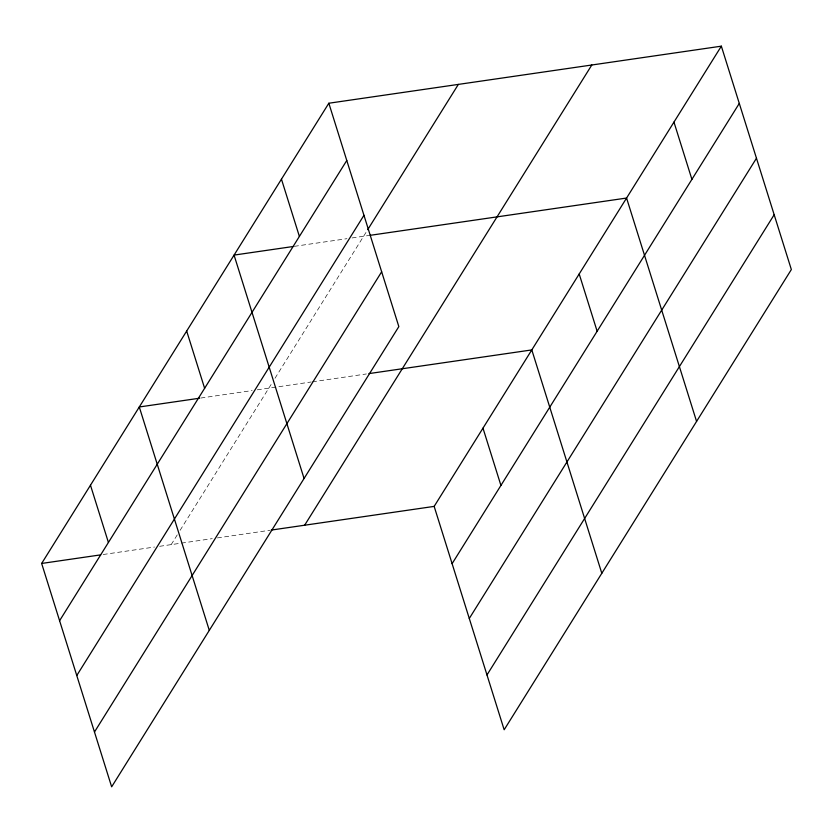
<?xml version="1.0" encoding="UTF-8"?>
<svg xmlns="http://www.w3.org/2000/svg" width="833" height="833" viewBox="0 0 833 833"><rect width="100%" height="100%" fill="white"/><g stroke="black" fill="none" stroke-linecap="round" stroke-linejoin="round"><path stroke-width="0.62" stroke-dasharray="4.17 3.12" d="M171.181 544.626L177.367 534.703M180.115 530.298L272.256 382.639M275.005 378.244L367.03 230.772M294.341 246.339L346.924 238.696M352.047 237.946L368.727 235.52M200.847 398.028L252.149 390.573M257.282 389.823L311.167 381.993M312.448 381.806L366.343 373.965M103.209 554.497L154.511 547.042M159.634 546.302L180.157 543.314M181.448 543.126L212.238 538.649M217.371 537.91L269.986 530.257"/><path stroke-width="1.25" d="M328.837 103.23L398.84 326.609L111.653 786.831L41.65 563.452L328.837 103.23L721.347 46.169L791.35 269.548L504.163 729.77L434.16 506.391L721.347 46.169M59.591 620.71L346.778 160.488M76.771 675.532L363.959 215.299M367.717 229.669L458.358 84.393M94.473 732.009L381.66 271.787M304.639 525.227L591.815 64.995M452.111 563.66L739.288 103.427M469.291 618.471L756.468 158.249M486.982 674.959L774.169 214.727M293.06 246.526L234.063 255.096L304.066 478.475M370.008 235.343L626.572 198.046L696.575 421.425M199.566 398.216L139.288 406.973L209.291 630.352M368.915 373.601L531.808 349.922L601.811 573.302M41.65 563.452L100.647 554.872M271.266 530.069L434.16 506.391M673.959 122.107L691.911 179.366M579.195 273.984L597.136 331.242M482.984 428.162L500.925 485.42M281.45 179.157L299.391 236.426M186.675 331.034L204.626 388.293M90.474 485.212L108.415 542.47"/></g></svg>
